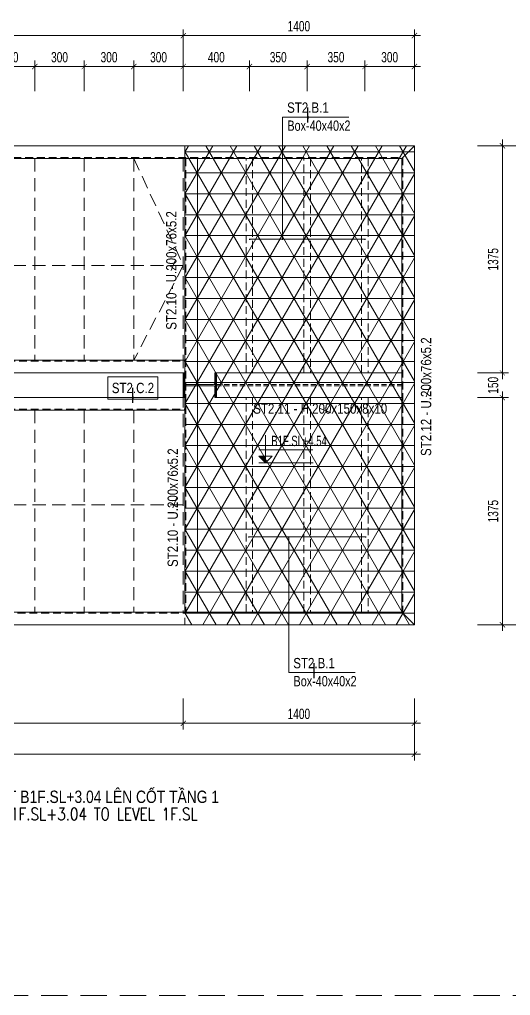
# Model space of a CAD drawing. Header units: millimetres. Extents: x 80771 to 163038, y -101774 to -59328.
# Drawn here: x 113332 to 116307, y -65653 to -59743 of the extents above; entities that cross this region are included whole.
import ezdxf
from ezdxf.enums import TextEntityAlignment as Align

# ---------------------------------------------------------------- set-up
doc = ezdxf.new("R2010")
doc.units = ezdxf.units.MM
doc.linetypes.add('HIDDEN2', pattern=[4.762499999999999, 3.175, -1.5875])
for name, color, linetype, lineweight in [('$0$NDC_S_ANNO', 7, 'Continuous', 20), ('$0$NDC_S_DIM', 1, 'Continuous', 15), ('NDC_S-ANNO', 7, 'Continuous', 20), ('NDC_S-BEAM-NAME-VERT', 7, 'Continuous', 20), ('NDC_S-BEAM-STEL', 30, 'HIDDEN2', 18), ('NDC_S-COLS-NAME', 7, 'Continuous', 20), ('NDC_S-COLS-STEL', 2, 'Continuous', 20), ('NDC_S-DIMS', 1, 'Continuous', 15), ('NDC_S-HIDN', 8, 'HIDDEN2', 13), ('NDC_S-MARK', 1, 'Continuous', 15), ('NDC_S-TABL', 3, 'Continuous', 20), ('NDC_S-TEXT-SYMB', 7, 'Continuous', 20), ('NDC_S-TEXT-VIE', 7, 'Continuous', 20), ('NDC_S_ANNO', 7, 'Continuous', 20), ('NDC_S_BEAM NAME', 7, 'Continuous', 9), ('NDC_S_CONTINUOUS', 3, 'Continuous', 20), ('NDC_S_DIM', 1, 'Continuous', 15), ('NDC_S_ENG TITLE', 3, 'Continuous', 20), ('NDC_S_HATCH MATERIAL', 8, 'Continuous', 13), ('NDC_S_HIDDEN', 8, 'HIDDEN2', 13), ('NDC_S_TEXT SYMBOL', 7, 'Continuous', 20), ('NDC_S_VN TITLE', 6, 'Continuous', 35)]:
    doc.layers.add(name, color=color, linetype=linetype, lineweight=lineweight)
doc.styles.add('$0$ARIAL', font='arial.ttf', dxfattribs={"width": 0.8})
doc.styles.add('$0$NDC_DIM', font='', dxfattribs={"width": 0.75})
doc.styles.add('ARIAL', font='arial.ttf', dxfattribs={"width": 0.8})
doc.styles.add('NDC_ANNO', font='', dxfattribs={"width": 0.8})
doc.styles.add('NDC_ARIAL', font='arial.ttf', dxfattribs={"width": 0.85})
doc.styles.add('NDC_DIM', font='', dxfattribs={"width": 0.75})
doc.styles.add('NDC_EN TXT', font='romans.shx', dxfattribs={"width": 0.8})
doc.styles.add('NDC_VIE TXT', font='arial.ttf', dxfattribs={"width": 0.8})
doc.styles.get('$0$NDC_DIM').set_extended_font_data('Dotum')
doc.styles.get('NDC_ANNO').set_extended_font_data('Dotum')
doc.styles.get('NDC_DIM').set_extended_font_data('Dotum')
doc.dimstyles.new('$0$NDC_dim_iso', dxfattribs={"dimtxt": 2.5, "dimasz": 1, "dimexe": 1.5, "dimexo": 2.5, "dimgap": 1, "dimtad": 1, "dimdec": 0, "dimzin": 0, "dimdsep": 46, "dimtxsty": '$0$NDC_DIM', "dimblk": '$0$DIMMARK', "dimcen": 0.09, "dimdle": 1.2, "dimclrd": 1, "dimclre": 1, "dimclrt": 3, "dimadec": 0, "dimazin": 0, "dimtfac": 1, "dimtdec": 0, "dimtix": 1, "dimtofl": 0, "dimtmove": 0, "dimatfit": 3, "dimfxl": 8, "dimfxlon": 1, "dimtolj": 1, "dimtzin": 0, "dimarcsym": 0})
doc.dimstyles.new('NDC_dim_25', dxfattribs={"dimscale": 25, "dimtxt": 2.5, "dimasz": 1.5, "dimexe": 1.5, "dimexo": 2.5, "dimgap": 1, "dimtad": 1, "dimdec": 0, "dimrnd": 0.001, "dimzin": 0, "dimdsep": 46, "dimtxsty": 'NDC_DIM', "dimblk": 'DIMMARK', "dimcen": 0, "dimdle": 1.2, "dimclrd": 256, "dimclre": 256, "dimclrt": 3, "dimadec": 0, "dimazin": 0, "dimtfac": 1, "dimtdec": 0, "dimtix": 1, "dimtofl": 0, "dimtmove": 2, "dimatfit": 3, "dimfxl": 6, "dimfxlon": 1, "dimtolj": 1, "dimtzin": 0, "dimlwd": -1, "dimlwe": -1, "dimarcsym": 0})
doc.dimstyles.new('NDC_dim_iso', dxfattribs={"dimtxt": 2.5, "dimasz": 1.5, "dimexe": 1.5, "dimexo": 1.5, "dimgap": 1, "dimtad": 1, "dimdec": 0, "dimrnd": 0.001, "dimzin": 0, "dimdsep": 46, "dimtxsty": 'NDC_DIM', "dimblk": 'DIMMARK', "dimcen": 0, "dimdle": 1.2, "dimclrd": 256, "dimclre": 256, "dimclrt": 3, "dimadec": 0, "dimazin": 0, "dimtfac": 1, "dimtdec": 0, "dimtix": 1, "dimtofl": 0, "dimtmove": 2, "dimatfit": 3, "dimfxl": 6, "dimfxlon": 1, "dimtolj": 1, "dimtzin": 0, "dimlwd": -1, "dimlwe": -1, "dimarcsym": 0})
pattern_1 = [(0, (-104314.9308986641, 63407.9157860844), (0, 127), []), (59.99999999999999, (-104314.9308986641, 63407.9157860844), (-109.9852262806237, 63.50000000000001), []), (120, (-104314.9308986641, 63407.9157860844), (-109.9852262806237, -63.49999999999997), [])]

# ---------------------------------------------------------------- blocks, each defined once
blk = doc.blocks.new('*U99')
for p, q in [((0.6502196850394916, 7.480314686706894), (-1.86925590551001, 7.480314686706895)), ((0.9260196850394917, 7.204514686706894), (0.9260196850394938, 0.6695005134808927)), ((1.240980314960485, 7.204514686706894), (1.240980314960487, 0.6695005134808927)), ((1.516780314960485, 7.480314686706894), (4.036255905509978, 7.480314686706897)), ((0.6502196850394913, 0.3937005134808928), (-1.869255905510008, 0.3937005134808915)), ((1.51678031496049, 0.3937005134808931), (4.03625590550998, 0.3937005134808934))]:
    blk.add_line(p, q)
for points in [[(4.036255905509978, 7.480314686706897), (4.036255905509977, 7.874015474108894), (-1.86925590551001, 7.874015474108893), (-1.869255905510011, 7.480314686706895)], [(-1.869255905510008, 0.3937005134808915), (-1.869255905510008, -2.739211066304925e-07), (4.03625590550998, -2.739211047242646e-07), (4.03625590550998, 0.3937005134808934)]]:
    blk.add_lwpolyline(points)
for centre, radius, start, end in [((0.6502196850394917, 7.204514686706894), 0.2757999999999995, 360, 450), ((1.516780314960485, 7.204514686706894), 0.2758, 90, 180), ((0.6502196850394912, 0.6695005134808923), 0.2758, 270, 360), ((1.51678031496049, 0.6695005134808927), 0.2758, 180, 270)]:
    blk.add_arc(centre, radius, start, end)
blk = doc.blocks.new('*U98')
for p, q in [((0.6502196850394916, 7.480314686706894), (-1.86925590551001, 7.480314686706895)), ((0.9260196850394917, 7.204514686706894), (0.9260196850394938, 0.6695005134808927)), ((1.240980314960485, 7.204514686706894), (1.240980314960487, 0.6695005134808927)), ((1.516780314960485, 7.480314686706894), (4.036255905509977, 7.480314686706897)), ((0.6502196850394913, 0.3937005134808928), (-1.869255905510008, 0.3937005134808915)), ((1.51678031496049, 0.3937005134808931), (4.03625590550998, 0.3937005134808935))]:
    blk.add_line(p, q)
for points in [[(4.036255905509977, 7.480314686706897), (4.036255905509977, 7.874015474108894), (-1.869255905510011, 7.874015474108893), (-1.86925590551001, 7.480314686706895)], [(-1.869255905510008, 0.3937005134808915), (-1.869255905510008, -2.739211066304925e-07), (4.036255905509979, -2.73921104666556e-07), (4.03625590550998, 0.3937005134808935)]]:
    blk.add_lwpolyline(points)
for centre, radius, start, end in [((0.6502196850394917, 7.204514686706894), 0.2757999999999995, 360, 450), ((1.516780314960485, 7.204514686706894), 0.2758, 90, 180), ((0.6502196850394912, 0.6695005134808923), 0.2758, 270, 360), ((1.51678031496049, 0.6695005134808927), 0.2758, 180, 270)]:
    blk.add_arc(centre, radius, start, end)
blk = doc.blocks.new('TT2')
at = {"layer": 'NDC_S_HATCH MATERIAL'}
h = blk.add_hatch(dxfattribs=at)
h.set_pattern_fill('NET3', color=256, scale=40)
h.set_pattern_definition(pattern_1)
h.paths.add_polyline_path([(1390, 2900), (0, 2900), (0, 0), (1390, 0)])
h = blk.add_hatch(dxfattribs=at)
h.set_pattern_fill('NET3', color=256, scale=40)
h.set_pattern_definition(pattern_1)
h.paths.add_polyline_path([(4110, 2900), (5500, 2900), (5500, 0), (4110, 0)])
h = blk.add_hatch(dxfattribs=at)
h.set_pattern_fill('ANSI31', color=256)
h.set_pattern_definition([(45, (60363.4880081712, 46292.38062624844), (-2.245064030267288, 2.245064030267288), [])])
edge = h.paths.add_edge_path()
edge.add_line((1209.999999999971, 1375.000000000095), (1199.999999999956, 1375.000000000095))
edge.add_line((1199.999999999942, 1375.000000000095), (1199.999999999942, 1525))
edge.add_line((1199.999999999942, 1525), (1209.999999999956, 1525))
edge = h.paths.add_edge_path()
edge.add_line((1382.994679999902, 1446.000000000051), (1217.005319999967, 1446.000000000051))
edge = h.paths.add_edge_path()
edge.add_line((1382.994679999902, 1454.000000000044), (1217.005319999967, 1454.000000000044))
edge = h.paths.add_edge_path(flags=16)
edge.add_line((1209.999999999971, 1438.994680000054), (1209.999999999971, 1375.000000000095))
edge = h.paths.add_edge_path()
edge.add_line((1389.999999999913, 1438.994680000054), (1389.999999999913, 1375.000000000095))
edge = h.paths.add_edge_path(flags=16)
edge.add_line((1209.999999999971, 1461.005320000048), (1209.999999999971, 1525))
edge = h.paths.add_edge_path()
edge.add_line((1389.999999999913, 1461.005320000048), (1389.999999999913, 1525))
edge = h.paths.add_edge_path()
edge.add_line((1389.999999999913, 1525), (1399.999999999913, 1525))
edge.add_line((1399.999999999913, 1525), (1399.999999999913, 1375.000000000095))
edge.add_line((1399.999999999913, 1375.000000000095), (1389.999999999913, 1375.000000000095))
edge = h.paths.add_edge_path()
edge.add_arc((1217.005319999967, 1438.994680000054), 7.005320000000003, 90, 180)
edge = h.paths.add_edge_path()
edge.add_arc((1217.005319999967, 1461.005320000048), 7.005320000000003, 180, 270)
edge = h.paths.add_edge_path()
edge.add_arc((1382.994679999902, 1438.994680000054), 7.00531999999999, 0, 90)
edge = h.paths.add_edge_path()
edge.add_arc((1382.994679999902, 1461.005320000048), 7.005320000000003, 270, 360)
h = blk.add_hatch(dxfattribs=at)
h.set_pattern_fill('ANSI31', color=256)
h.set_pattern_definition([(45, (60963.48800817126, 46292.38062624838), (-2.245064030267288, 2.245064030267288), [])])
edge = h.paths.add_edge_path()
edge.add_line((4110.000000000015, 1375.000000000044), (4100, 1375.000000000044))
edge.add_line((4099.999999999985, 1375.000000000044), (4099.999999999985, 1524.999999999949))
edge.add_line((4099.999999999985, 1524.999999999949), (4110, 1524.999999999949))
edge = h.paths.add_edge_path()
edge.add_line((4282.994679999945, 1446), (4117.005320000011, 1446))
edge = h.paths.add_edge_path()
edge.add_line((4282.994679999945, 1453.999999999993), (4117.005320000011, 1453.999999999993))
edge = h.paths.add_edge_path(flags=16)
edge.add_line((4110.000000000015, 1438.994680000003), (4110.000000000015, 1375.000000000044))
edge = h.paths.add_edge_path()
edge.add_line((4289.999999999956, 1438.994680000003), (4289.999999999956, 1375.000000000044))
edge = h.paths.add_edge_path(flags=16)
edge.add_line((4110.000000000015, 1461.005319999997), (4110.000000000015, 1524.999999999949))
edge = h.paths.add_edge_path()
edge.add_line((4289.999999999956, 1461.005319999997), (4289.999999999956, 1524.999999999949))
edge = h.paths.add_edge_path()
edge.add_line((4289.999999999956, 1524.999999999949), (4299.999999999956, 1524.999999999949))
edge.add_line((4299.999999999956, 1524.999999999949), (4299.999999999956, 1375.000000000044))
edge.add_line((4299.999999999956, 1375.000000000044), (4289.999999999956, 1375.000000000044))
edge = h.paths.add_edge_path()
edge.add_arc((4117.005320000011, 1438.994680000003), 7.005320000000003, 90, 180)
edge = h.paths.add_edge_path()
edge.add_arc((4117.005320000011, 1461.005319999997), 7.005320000000003, 180, 270)
edge = h.paths.add_edge_path()
edge.add_arc((4282.994679999945, 1438.994680000003), 7.00531999999999, 0, 90)
edge = h.paths.add_edge_path()
edge.add_arc((4282.994679999945, 1461.005319999997), 7.005320000000003, 270, 360)
at = {"layer": 'NDC_S-BEAM-STEL', "ltscale": 15}
for p, q in [((1384, 2824), (1384, 76)), ((4116.00000000016, 2824), (4116.00000000016, 76)), ((1390, 1594.999999999949), (4110.00000000016, 1594.999999999949)), ((1390, 1305.000000000095), (4110.00000000016, 1305.000000000095))]:
    blk.add_line(p, q, dxfattribs=at)
for points in [[(69.99999999998545, 2830.000000000015), (5430.000000000015, 2830.000000000015), (5430.000000000015, 69.99999999998545), (69.99999999998545, 69.99999999998545)], [(320.0000758170208, 2824.000019402971), (280.0000758170208, 2824.000019402971), (279.9999999999127, 1524.99998059708), (319.9999999999127, 1524.99998059708)], [(670.0000758170208, 2824), (630.0000758170208, 2824), (629.9999999999127, 1524.999961194109), (669.9999999999127, 1524.999961194109)], [(1020.000075817021, 2824), (980.0000758170208, 2824), (979.9999999999127, 1524.999961194109), (1019.999999999913, 1524.999961194109)], [(4479.999924182979, 2824), (4519.999924182979, 2824), (4520.000000000087, 1524.999961194109), (4480.000000000087, 1524.999961194109)], [(4829.999924182979, 2824), (4869.999924182979, 2824), (4870.000000000087, 1524.999961194109), (4830.000000000087, 1524.999961194109)], [(5179.999924182979, 2824.000019402971), (5219.999924182979, 2824.000019402971), (5220.000000000087, 1524.99998059708), (5180.000000000087, 1524.99998059708)], [(320.0000758170208, 1375.000019403058), (280.0000758170208, 1375.000019403058), (279.9999999999127, 75.99998059716745), (319.9999999999127, 75.99998059716745)], [(670.0000758170208, 1375.000000000087), (630.0000758170208, 1375.000000000087), (629.9999999999127, 75.99996119419666), (669.9999999999127, 75.99996119419666)], [(1020.000075817021, 1375.000000000087), (980.0000758170208, 1375.000000000087), (979.9999999999127, 75.99996119419666), (1019.999999999913, 75.99996119419666)], [(4479.999924182979, 1375.000000000087), (4519.999924182979, 1375.000000000087), (4520.000000000087, 75.99996119419666), (4480.000000000087, 75.99996119419666)], [(4829.999924182979, 1375.000000000087), (4869.999924182979, 1375.000000000087), (4870.000000000087, 75.99996119419666), (4830.000000000087, 75.99996119419666)], [(5179.999924182979, 1375.000019403058), (5219.999924182979, 1375.000019403058), (5220.000000000087, 75.99998059716745), (5180.000000000087, 75.99998059716745)]]:
    blk.add_lwpolyline(points, close=True, dxfattribs=at)
at = {"layer": 'NDC_S-HIDN', "ltscale": 25}
for p, q in [((1400.000000000087, 1525.000000000029), (1400.000000000087, 2824)), ((1700, 2824), (1700, 1600.999999999956)), ((2000, 2824), (2000, 1600.999999999956)), ((2300, 2824), (2300, 1600.999999999956)), ((2600, 2824), (2600, 1600.999999999956)), ((2900, 2824), (2900, 1600.999999999956)), ((3200, 2824), (3200, 1600.999999999956)), ((3500, 2824), (3500, 1600.999999999956)), ((3800, 2824), (3800, 1600.999999999956)), ((4100, 2824), (4100, 76)), ((1400.000000000087, 2174.500000000015), (4100, 2174.500000000015)), ((1400.000000000029, 1298.999999999971), (1400.000000000116, 76)), ((1700, 1299.000000000095), (1700, 76)), ((1999.999999999985, 1299.000000000102), (2000, 76)), ((2300, 1299.000000000102), (2300, 76)), ((2599.999999999985, 1299.000000000102), (2600, 76)), ((2900.000000000015, 1299.000000000102), (2900, 76)), ((3200, 1299.000000000102), (3200, 76)), ((3499.999999999985, 1299.000000000102), (3500, 76)), ((3800, 1299.000000000102), (3800, 76))]:
    blk.add_line(p, q, dxfattribs=at)
at = {"layer": 'NDC_S-HIDN', "ltscale": 10}
for p, q in [((1199.999999999942, 1454.000000000051), (76, 1454.000000000044)), ((1199.999999999942, 1446.000000000051), (76, 1446.000000000044)), ((4300.000000000131, 1454.000000000022), (5424, 1454.000000000015)), ((4300.000000000131, 1446.000000000022), (5424, 1446.000000000015))]:
    blk.add_line(p, q, dxfattribs=at)
at = {"layer": 'NDC_S-HIDN', "ltscale": 25}
for points in [[(1390, 2900), (0, 2900), (0, 0), (1390, 0)], [(5500.00000000016, 2900), (4110.00000000016, 2900), (4110.00000000016, 0), (5500.00000000016, 0)]]:
    blk.add_lwpolyline(points, close=True, dxfattribs=at)
for points in [[(3800, 2824), (4100, 2174.500000000015), (3800, 1600.999999999949)], [(1700, 1299.000000000095), (1400.000000000073, 725.4999999998545), (1700, 76)], [(4100, 725.4999999998545), (1400.000000000073, 725.4999999998545)]]:
    blk.add_lwpolyline(points, dxfattribs=at)
at = {"layer": 'NDC_S-TABL'}
for p, q in [((0, 2900), (76, 2824)), ((5424, 2824), (5500, 2900)), ((76, 76), (0, 0)), ((5424, 76), (5500, 0))]:
    blk.add_line(p, q, dxfattribs=at)
for points in [[(0, 2900), (5500, 2900), (5500, 0), (0, 0)], [(76, 2824), (5424, 2824), (5424, 76), (76, 76)]]:
    blk.add_lwpolyline(points, close=True, dxfattribs=at)
at = {"layer": 'NDC_S_CONTINUOUS'}
for p, q in [((1314, 2824), (1314, 76)), ((1390, 2824), (1390, 76)), ((4110.00000000016, 2824), (4110.00000000016, 76)), ((4186.00000000016, 2824), (4186.00000000016, 76)), ((1390, 1600.999999999949), (4110.00000000016, 1600.999999999949)), ((1199.999999999942, 1525.00000000008), (76, 1525.00000000008)), ((4300.000000000131, 1525.000000000051), (5424, 1525.000000000051)), ((1199.999999999942, 1375.000000000095), (76, 1375.000000000095)), ((4300.000000000131, 1375.000000000065), (5424, 1375.000000000065)), ((1390, 1299.000000000095), (4110.00000000016, 1299.000000000095))]:
    blk.add_line(p, q, dxfattribs=at)
blk.add_lwpolyline([(1209.999999999971, 1525.00000000008), (1199.999999999942, 1525.00000000008), (1199.999999999942, 1375.000000000022), (1209.999999999971, 1375.000000000022)], dxfattribs=at)
blk.add_lwpolyline([(1399.999999999913, 1525), (4100, 1525), (4100, 1375.000000000044), (1399.999999999913, 1375.000000000044)], close=True, dxfattribs=at)
at = {"layer": 'NDC_S-COLS-STEL', "xscale": -25.40000000000001, "yscale": 25.40000000000001, "zscale": 25.4, "rotation": 270}
for name, p in [('*U99', (1200.000006957547, 1422.479100000048)), ('*U98', (4100.000006957591, 1422.479099999997))]:
    blk.add_blockref(name, p, dxfattribs=at)
blk = doc.blocks.new('DIMMARK')
at = {"layer": 'NDC_S_DIM', "color": 1}
blk.add_line((-1.5, 0), (1, 0), dxfattribs=at)
at = {"layer": 'NDC_S_DIM', "color": 2, "const_width": 0.1}
blk.add_lwpolyline([(-0.4242640687119285, -0.4242640687119285), (0.4242640687119285, 0.4242640687119285)], dxfattribs=at)
blk = doc.blocks.new('*D146')
at = {"layer": 'Defpoints', "color": 0, "transparency": 16777216}
for p in [(111624.7747795789, -63407.91578608439), (114324.7747795788, -63407.91578608439), (114324.7747795788, -64004.35391925103)]:
    blk.add_point(p, dxfattribs=at)
at = {"layer": 'NDC_S_DIM', "transparency": 16777216}
for p, q in [((111624.7747795789, -63854.35391925103), (111624.7747795789, -64041.85391925103)), ((114324.7747795788, -63854.35391925103), (114324.7747795788, -64041.85391925103)), ((111662.2747795789, -64004.35391925103), (114287.2747795788, -64004.35391925103))]:
    blk.add_line(p, q, dxfattribs=at)
at = {"layer": 'NDC_S_DIM', "transparency": 16777216, "xscale": 37.5, "yscale": 37.5, "zscale": 37.5, "rotation": 180}
blk.add_blockref('DIMMARK', (111624.7747795789, -64004.35391925103), dxfattribs=at)
at = {"layer": 'NDC_S_DIM', "transparency": 16777216, "xscale": 37.5, "yscale": 37.5, "zscale": 37.5}
blk.add_blockref('DIMMARK', (114324.7747795788, -64004.35391925103), dxfattribs=at)
at = {"layer": 'NDC_S_DIM', "color": 3, "transparency": 16777216, "insert": (112974.7747795788, -63948.06151762281), "char_height": 62.5, "attachment_point": 5, "style": 'NDC_DIM'}
blk.add_mtext('\\A1;2700', dxfattribs=at)
blk = doc.blocks.new('*D147')
at = {"layer": 'Defpoints', "color": 0, "transparency": 16777216}
for p in [(114324.7747795788, -63407.91578608439), (115724.7747795789, -63407.91578608439), (115724.7747795789, -64004.35391925103)]:
    blk.add_point(p, dxfattribs=at)
at = {"layer": 'NDC_S_DIM', "transparency": 16777216}
for p, q in [((114324.7747795788, -63854.35391925103), (114324.7747795788, -64041.85391925103)), ((115724.7747795789, -63854.35391925103), (115724.7747795789, -64041.85391925103)), ((114362.2747795788, -64004.35391925103), (115687.2747795789, -64004.35391925103))]:
    blk.add_line(p, q, dxfattribs=at)
at = {"layer": 'NDC_S_DIM', "transparency": 16777216, "xscale": 37.5, "yscale": 37.5, "zscale": 37.5, "rotation": 180}
blk.add_blockref('DIMMARK', (114324.7747795788, -64004.35391925103), dxfattribs=at)
at = {"layer": 'NDC_S_DIM', "transparency": 16777216, "xscale": 37.5, "yscale": 37.5, "zscale": 37.5}
blk.add_blockref('DIMMARK', (115724.7747795789, -64004.35391925103), dxfattribs=at)
at = {"layer": 'NDC_S_DIM', "color": 3, "transparency": 16777216, "insert": (115024.7747795789, -63948.06151762281), "char_height": 62.5, "attachment_point": 5, "style": 'NDC_DIM'}
blk.add_mtext('\\A1;1400', dxfattribs=at)
blk = doc.blocks.new('*D148')
at = {"layer": 'Defpoints', "color": 0, "transparency": 16777216}
for p in [(110224.7747795788, -63407.91578608439), (115724.7747795789, -63407.91578608439), (115724.7747795789, -64191.85391925103)]:
    blk.add_point(p, dxfattribs=at)
at = {"layer": 'NDC_S_DIM', "transparency": 16777216}
for p, q in [((110224.7747795788, -64041.85391925103), (110224.7747795788, -64229.35391925103)), ((115724.7747795789, -64041.85391925103), (115724.7747795789, -64229.35391925103)), ((110262.2747795788, -64191.85391925103), (115687.2747795789, -64191.85391925103))]:
    blk.add_line(p, q, dxfattribs=at)
at = {"layer": 'NDC_S_DIM', "transparency": 16777216, "xscale": 37.5, "yscale": 37.5, "zscale": 37.5, "rotation": 180}
blk.add_blockref('DIMMARK', (110224.7747795788, -64191.85391925103), dxfattribs=at)
at = {"layer": 'NDC_S_DIM', "transparency": 16777216, "xscale": 37.5, "yscale": 37.5, "zscale": 37.5}
blk.add_blockref('DIMMARK', (115724.7747795789, -64191.85391925103), dxfattribs=at)
at = {"layer": 'NDC_S_DIM', "color": 3, "transparency": 16777216, "insert": (112974.7747795789, -64135.56151762281), "char_height": 62.5, "attachment_point": 5, "style": 'NDC_DIM'}
blk.add_mtext('\\A1;5500', dxfattribs=at)
blk = doc.blocks.new('*D149')
at = {"layer": 'Defpoints', "color": 0, "transparency": 16777216}
for p in [(115724.774779579, -62032.91578608438), (116257.9892694138, -62032.91578608438), (115724.774779579, -63407.91578608442)]:
    blk.add_point(p, dxfattribs=at)
at = {"layer": 'NDC_S_DIM', "transparency": 16777216}
for p, q in [((116107.9892694138, -62032.91578608438), (116295.4892694138, -62032.91578608438)), ((116257.9892694138, -63370.41578608442), (116257.9892694138, -62070.41578608438)), ((116107.9892694138, -63407.91578608442), (116295.4892694138, -63407.91578608442))]:
    blk.add_line(p, q, dxfattribs=at)
at = {"layer": 'NDC_S_DIM', "transparency": 16777216, "xscale": 37.5, "yscale": 37.5, "zscale": 37.5}
for p, rotation in [((116257.9892694138, -62032.91578608438), 90), ((116257.9892694138, -63407.91578608442), 270)]:
    blk.add_blockref('DIMMARK', p, dxfattribs=dict(at, rotation=rotation))
at = {"layer": 'NDC_S_DIM', "color": 3, "transparency": 16777216, "insert": (116201.6968677856, -62720.41578608442), "char_height": 62.5, "attachment_point": 5, "rotation": 90, "style": 'NDC_DIM'}
blk.add_mtext('\\A1;1375', dxfattribs=at)
blk = doc.blocks.new('*D150')
at = {"layer": 'Defpoints', "color": 0, "transparency": 16777216}
for p in [(115724.774779579, -61882.91578608436), (116257.9892694139, -61882.91578608436), (115724.774779579, -62032.91578608438)]:
    blk.add_point(p, dxfattribs=at)
at = {"layer": 'NDC_S_DIM', "transparency": 16777216}
for p, q in [((116257.9892694139, -61845.41578608436), (116257.9892694139, -61807.91578608436)), ((116107.9892694139, -61882.91578608436), (116295.4892694139, -61882.91578608436)), ((116107.9892694139, -62032.91578608438), (116295.4892694139, -62032.91578608438)), ((116257.9892694139, -62070.41578608438), (116257.9892694139, -62107.91578608438))]:
    blk.add_line(p, q, dxfattribs=at)
at = {"layer": 'NDC_S_DIM', "transparency": 16777216, "xscale": 37.5, "yscale": 37.5, "zscale": 37.5}
for p, rotation in [((116257.9892694139, -61882.91578608436), 270), ((116257.9892694139, -62032.91578608438), 90)]:
    blk.add_blockref('DIMMARK', p, dxfattribs=dict(at, rotation=rotation))
at = {"layer": 'NDC_S_DIM', "color": 3, "transparency": 16777216, "insert": (116201.6968677856, -61957.91578608439), "char_height": 62.5, "attachment_point": 5, "rotation": 90, "style": 'NDC_DIM'}
blk.add_mtext('\\A1;150', dxfattribs=at)
blk = doc.blocks.new('*D151')
at = {"layer": 'Defpoints', "color": 0, "transparency": 16777216}
for p in [(115724.774779579, -60507.91578608442), (116257.989269414, -60507.91578608442), (115724.774779579, -61882.91578608436)]:
    blk.add_point(p, dxfattribs=at)
at = {"layer": 'NDC_S_DIM', "transparency": 16777216}
for p, q in [((116107.989269414, -60507.91578608442), (116295.489269414, -60507.91578608442)), ((116257.989269414, -61845.41578608436), (116257.989269414, -60545.41578608442)), ((116107.989269414, -61882.91578608436), (116295.489269414, -61882.91578608436))]:
    blk.add_line(p, q, dxfattribs=at)
at = {"layer": 'NDC_S_DIM', "transparency": 16777216, "xscale": 37.5, "yscale": 37.5, "zscale": 37.5}
for p, rotation in [((116257.989269414, -60507.91578608442), 90), ((116257.989269414, -61882.91578608436), 270)]:
    blk.add_blockref('DIMMARK', p, dxfattribs=dict(at, rotation=rotation))
at = {"layer": 'NDC_S_DIM', "color": 3, "transparency": 16777216, "insert": (116201.6968677857, -61195.41578608441), "char_height": 62.5, "attachment_point": 5, "rotation": 90, "style": 'NDC_DIM'}
blk.add_mtext('\\A1;1375', dxfattribs=at)
blk = doc.blocks.new('*D152')
at = {"layer": 'Defpoints', "color": 0, "transparency": 16777216}
for p in [(115724.774779579, -60507.91578608428), (116445.489269414, -60507.91578608428), (115724.774779579, -63407.91578608442)]:
    blk.add_point(p, dxfattribs=at)
at = {"layer": 'NDC_S_DIM', "transparency": 16777216}
for p, q in [((116295.489269414, -60507.91578608428), (116482.989269414, -60507.91578608428)), ((116445.489269414, -63370.41578608442), (116445.489269414, -60545.41578608428)), ((116295.489269414, -63407.91578608442), (116482.989269414, -63407.91578608442))]:
    blk.add_line(p, q, dxfattribs=at)
at = {"layer": 'NDC_S_DIM', "transparency": 16777216, "xscale": 37.5, "yscale": 37.5, "zscale": 37.5}
for p, rotation in [((116445.489269414, -60507.91578608428), 90), ((116445.489269414, -63407.91578608442), 270)]:
    blk.add_blockref('DIMMARK', p, dxfattribs=dict(at, rotation=rotation))
at = {"layer": 'NDC_S_DIM', "color": 3, "transparency": 16777216, "insert": (116389.1968677857, -61957.91578608437), "char_height": 62.5, "attachment_point": 5, "rotation": 90, "style": 'NDC_DIM'}
blk.add_mtext('\\A1;2900', dxfattribs=at)
blk = doc.blocks.new('*D102')
at = {"layer": 'Defpoints', "color": 0, "transparency": 16777216}
for p in [(113424.7747795788, -60028.17905960022), (113124.7747795788, -60507.91578608439), (113424.7747795788, -60507.91578608439)]:
    blk.add_point(p, dxfattribs=at)
at = {"layer": 'NDC_S_DIM', "transparency": 16777216}
for p, q in [((113124.7747795788, -60178.17905960022), (113124.7747795788, -59990.67905960022)), ((113162.2747795788, -60028.17905960022), (113387.2747795788, -60028.17905960022)), ((113424.7747795788, -60178.17905960022), (113424.7747795788, -59990.67905960022))]:
    blk.add_line(p, q, dxfattribs=at)
at = {"layer": 'NDC_S_DIM', "transparency": 16777216, "xscale": 37.5, "yscale": 37.5, "zscale": 37.5, "rotation": 180}
blk.add_blockref('DIMMARK', (113124.7747795788, -60028.17905960022), dxfattribs=at)
at = {"layer": 'NDC_S_DIM', "transparency": 16777216, "xscale": 37.5, "yscale": 37.5, "zscale": 37.5}
blk.add_blockref('DIMMARK', (113424.7747795788, -60028.17905960022), dxfattribs=at)
at = {"layer": 'NDC_S_DIM', "color": 3, "transparency": 16777216, "insert": (113274.7747795788, -59971.886657972), "char_height": 62.5, "attachment_point": 5, "style": 'NDC_DIM'}
blk.add_mtext('\\A1;300', dxfattribs=at)
blk = doc.blocks.new('*D103')
at = {"layer": 'Defpoints', "color": 0, "transparency": 16777216}
for p in [(113724.7747795788, -60028.17905960022), (113424.7747795788, -60507.91578608439), (113724.7747795788, -60507.91578608439)]:
    blk.add_point(p, dxfattribs=at)
at = {"layer": 'NDC_S_DIM', "transparency": 16777216}
for p, q in [((113424.7747795788, -60178.17905960022), (113424.7747795788, -59990.67905960022)), ((113462.2747795788, -60028.17905960022), (113687.2747795788, -60028.17905960022)), ((113724.7747795788, -60178.17905960022), (113724.7747795788, -59990.67905960022))]:
    blk.add_line(p, q, dxfattribs=at)
at = {"layer": 'NDC_S_DIM', "transparency": 16777216, "xscale": 37.5, "yscale": 37.5, "zscale": 37.5, "rotation": 180}
blk.add_blockref('DIMMARK', (113424.7747795788, -60028.17905960022), dxfattribs=at)
at = {"layer": 'NDC_S_DIM', "transparency": 16777216, "xscale": 37.5, "yscale": 37.5, "zscale": 37.5}
blk.add_blockref('DIMMARK', (113724.7747795788, -60028.17905960022), dxfattribs=at)
at = {"layer": 'NDC_S_DIM', "color": 3, "transparency": 16777216, "insert": (113574.7747795788, -59971.886657972), "char_height": 62.5, "attachment_point": 5, "style": 'NDC_DIM'}
blk.add_mtext('\\A1;300', dxfattribs=at)
blk = doc.blocks.new('*D104')
at = {"layer": 'Defpoints', "color": 0, "transparency": 16777216}
for p in [(114024.7747795788, -60028.17905960022), (113724.7747795788, -60507.91578608439), (114024.7747795788, -60507.91578608439)]:
    blk.add_point(p, dxfattribs=at)
at = {"layer": 'NDC_S_DIM', "transparency": 16777216}
for p, q in [((113724.7747795788, -60178.17905960022), (113724.7747795788, -59990.67905960022)), ((113762.2747795788, -60028.17905960022), (113987.2747795788, -60028.17905960022)), ((114024.7747795788, -60178.17905960022), (114024.7747795788, -59990.67905960022))]:
    blk.add_line(p, q, dxfattribs=at)
at = {"layer": 'NDC_S_DIM', "transparency": 16777216, "xscale": 37.5, "yscale": 37.5, "zscale": 37.5, "rotation": 180}
blk.add_blockref('DIMMARK', (113724.7747795788, -60028.17905960022), dxfattribs=at)
at = {"layer": 'NDC_S_DIM', "transparency": 16777216, "xscale": 37.5, "yscale": 37.5, "zscale": 37.5}
blk.add_blockref('DIMMARK', (114024.7747795788, -60028.17905960022), dxfattribs=at)
at = {"layer": 'NDC_S_DIM', "color": 3, "transparency": 16777216, "insert": (113874.7747795788, -59971.886657972), "char_height": 62.5, "attachment_point": 5, "style": 'NDC_DIM'}
blk.add_mtext('\\A1;300', dxfattribs=at)
blk = doc.blocks.new('*D105')
at = {"layer": 'Defpoints', "color": 0, "transparency": 16777216}
for p in [(114324.7747795788, -60028.17905960022), (114024.7747795788, -60507.91578608439), (114324.7747795788, -60507.91578608439)]:
    blk.add_point(p, dxfattribs=at)
at = {"layer": 'NDC_S_DIM', "transparency": 16777216}
for p, q in [((114024.7747795788, -60178.17905960022), (114024.7747795788, -59990.67905960022)), ((114062.2747795788, -60028.17905960022), (114287.2747795788, -60028.17905960022)), ((114324.7747795788, -60178.17905960022), (114324.7747795788, -59990.67905960022))]:
    blk.add_line(p, q, dxfattribs=at)
at = {"layer": 'NDC_S_DIM', "transparency": 16777216, "xscale": 37.5, "yscale": 37.5, "zscale": 37.5, "rotation": 180}
blk.add_blockref('DIMMARK', (114024.7747795788, -60028.17905960022), dxfattribs=at)
at = {"layer": 'NDC_S_DIM', "transparency": 16777216, "xscale": 37.5, "yscale": 37.5, "zscale": 37.5}
blk.add_blockref('DIMMARK', (114324.7747795788, -60028.17905960022), dxfattribs=at)
at = {"layer": 'NDC_S_DIM', "color": 3, "transparency": 16777216, "insert": (114174.7747795788, -59971.886657972), "char_height": 62.5, "attachment_point": 5, "style": 'NDC_DIM'}
blk.add_mtext('\\A1;300', dxfattribs=at)
blk = doc.blocks.new('*D106')
at = {"layer": 'Defpoints', "color": 0, "transparency": 16777216}
for p in [(114724.7747037618, -60028.17905960022), (114324.7747795788, -60507.91578608439), (114724.7747037618, -60507.91578608439)]:
    blk.add_point(p, dxfattribs=at)
at = {"layer": 'NDC_S_DIM', "transparency": 16777216}
for p, q in [((114324.7747795788, -60178.17905960022), (114324.7747795788, -59990.67905960022)), ((114362.2747795788, -60028.17905960022), (114687.2747037618, -60028.17905960022)), ((114724.7747037618, -60178.17905960022), (114724.7747037618, -59990.67905960022))]:
    blk.add_line(p, q, dxfattribs=at)
at = {"layer": 'NDC_S_DIM', "transparency": 16777216, "xscale": 37.5, "yscale": 37.5, "zscale": 37.5, "rotation": 180}
blk.add_blockref('DIMMARK', (114324.7747795788, -60028.17905960022), dxfattribs=at)
at = {"layer": 'NDC_S_DIM', "transparency": 16777216, "xscale": 37.5, "yscale": 37.5, "zscale": 37.5}
blk.add_blockref('DIMMARK', (114724.7747037618, -60028.17905960022), dxfattribs=at)
at = {"layer": 'NDC_S_DIM', "color": 3, "transparency": 16777216, "insert": (114524.7747416703, -59971.886657972), "char_height": 62.5, "attachment_point": 5, "style": 'NDC_DIM'}
blk.add_mtext('\\A1;400', dxfattribs=at)
blk = doc.blocks.new('*D107')
at = {"layer": 'Defpoints', "color": 0, "transparency": 16777216}
for p in [(115074.7747037618, -60028.17905960022), (114724.7747037618, -60507.91578608439), (115074.7747037618, -60507.91578608439)]:
    blk.add_point(p, dxfattribs=at)
at = {"layer": 'NDC_S_DIM', "transparency": 16777216}
for p, q in [((114724.7747037618, -60178.17905960022), (114724.7747037618, -59990.67905960022)), ((114762.2747037618, -60028.17905960022), (115037.2747037618, -60028.17905960022)), ((115074.7747037618, -60178.17905960022), (115074.7747037618, -59990.67905960022))]:
    blk.add_line(p, q, dxfattribs=at)
at = {"layer": 'NDC_S_DIM', "transparency": 16777216, "xscale": 37.5, "yscale": 37.5, "zscale": 37.5, "rotation": 180}
blk.add_blockref('DIMMARK', (114724.7747037618, -60028.17905960022), dxfattribs=at)
at = {"layer": 'NDC_S_DIM', "transparency": 16777216, "xscale": 37.5, "yscale": 37.5, "zscale": 37.5}
blk.add_blockref('DIMMARK', (115074.7747037618, -60028.17905960022), dxfattribs=at)
at = {"layer": 'NDC_S_DIM', "color": 3, "transparency": 16777216, "insert": (114899.7747037618, -59971.886657972), "char_height": 62.5, "attachment_point": 5, "style": 'NDC_DIM'}
blk.add_mtext('\\A1;350', dxfattribs=at)
blk = doc.blocks.new('*D108')
at = {"layer": 'Defpoints', "color": 0, "transparency": 16777216}
for p in [(115424.7747037618, -60028.17905960022), (115074.7747037618, -60507.91578608439), (115424.7747037618, -60507.91578608439)]:
    blk.add_point(p, dxfattribs=at)
at = {"layer": 'NDC_S_DIM', "transparency": 16777216}
for p, q in [((115074.7747037618, -60178.17905960022), (115074.7747037618, -59990.67905960022)), ((115112.2747037618, -60028.17905960022), (115387.2747037618, -60028.17905960022)), ((115424.7747037618, -60178.17905960022), (115424.7747037618, -59990.67905960022))]:
    blk.add_line(p, q, dxfattribs=at)
at = {"layer": 'NDC_S_DIM', "transparency": 16777216, "xscale": 37.5, "yscale": 37.5, "zscale": 37.5, "rotation": 180}
blk.add_blockref('DIMMARK', (115074.7747037618, -60028.17905960022), dxfattribs=at)
at = {"layer": 'NDC_S_DIM', "transparency": 16777216, "xscale": 37.5, "yscale": 37.5, "zscale": 37.5}
blk.add_blockref('DIMMARK', (115424.7747037618, -60028.17905960022), dxfattribs=at)
at = {"layer": 'NDC_S_DIM', "color": 3, "transparency": 16777216, "insert": (115249.7747037618, -59971.886657972), "char_height": 62.5, "attachment_point": 5, "style": 'NDC_DIM'}
blk.add_mtext('\\A1;350', dxfattribs=at)
blk = doc.blocks.new('*D109')
at = {"layer": 'Defpoints', "color": 0, "transparency": 16777216}
for p in [(115724.7747795789, -60028.17905960022), (115424.7747037618, -60507.91578608439), (115724.7747795789, -60507.91578608439)]:
    blk.add_point(p, dxfattribs=at)
at = {"layer": 'NDC_S_DIM', "transparency": 16777216}
for p, q in [((115424.7747037618, -60178.17905960022), (115424.7747037618, -59990.67905960022)), ((115462.2747037618, -60028.17905960022), (115687.2747795789, -60028.17905960022)), ((115724.7747795789, -60178.17905960022), (115724.7747795789, -59990.67905960022))]:
    blk.add_line(p, q, dxfattribs=at)
at = {"layer": 'NDC_S_DIM', "transparency": 16777216, "xscale": 37.5, "yscale": 37.5, "zscale": 37.5, "rotation": 180}
blk.add_blockref('DIMMARK', (115424.7747037618, -60028.17905960022), dxfattribs=at)
at = {"layer": 'NDC_S_DIM', "transparency": 16777216, "xscale": 37.5, "yscale": 37.5, "zscale": 37.5}
blk.add_blockref('DIMMARK', (115724.7747795789, -60028.17905960022), dxfattribs=at)
at = {"layer": 'NDC_S_DIM', "color": 3, "transparency": 16777216, "insert": (115574.7747416703, -59971.886657972), "char_height": 62.5, "attachment_point": 5, "style": 'NDC_DIM'}
blk.add_mtext('\\A1;300', dxfattribs=at)
blk = doc.blocks.new('*D111')
at = {"layer": 'Defpoints', "color": 0, "transparency": 16777216}
for p in [(114324.7747795788, -59840.67905960022), (111624.7747795789, -60507.91578608439), (114324.7747795788, -60507.91578608439)]:
    blk.add_point(p, dxfattribs=at)
at = {"layer": 'NDC_S_DIM', "transparency": 16777216}
for p, q in [((111624.7747795789, -59990.67905960022), (111624.7747795789, -59803.17905960022)), ((111662.2747795789, -59840.67905960022), (114287.2747795788, -59840.67905960022)), ((114324.7747795788, -59990.67905960022), (114324.7747795788, -59803.17905960022))]:
    blk.add_line(p, q, dxfattribs=at)
at = {"layer": 'NDC_S_DIM', "transparency": 16777216, "xscale": 37.5, "yscale": 37.5, "zscale": 37.5, "rotation": 180}
blk.add_blockref('DIMMARK', (111624.7747795789, -59840.67905960022), dxfattribs=at)
at = {"layer": 'NDC_S_DIM', "transparency": 16777216, "xscale": 37.5, "yscale": 37.5, "zscale": 37.5}
blk.add_blockref('DIMMARK', (114324.7747795788, -59840.67905960022), dxfattribs=at)
at = {"layer": 'NDC_S_DIM', "color": 3, "transparency": 16777216, "insert": (112974.7747795788, -59784.386657972), "char_height": 62.5, "attachment_point": 5, "style": 'NDC_DIM'}
blk.add_mtext('\\A1;2700', dxfattribs=at)
blk = doc.blocks.new('*D112')
at = {"layer": 'Defpoints', "color": 0, "transparency": 16777216}
for p in [(115724.7747795789, -59840.67905960022), (114324.7747795788, -60507.91578608439), (115724.7747795789, -60507.91578608439)]:
    blk.add_point(p, dxfattribs=at)
at = {"layer": 'NDC_S_DIM', "transparency": 16777216}
for p, q in [((114324.7747795788, -59990.67905960022), (114324.7747795788, -59803.17905960022)), ((114362.2747795788, -59840.67905960022), (115687.2747795789, -59840.67905960022)), ((115724.7747795789, -59990.67905960022), (115724.7747795789, -59803.17905960022))]:
    blk.add_line(p, q, dxfattribs=at)
at = {"layer": 'NDC_S_DIM', "transparency": 16777216, "xscale": 37.5, "yscale": 37.5, "zscale": 37.5, "rotation": 180}
blk.add_blockref('DIMMARK', (114324.7747795788, -59840.67905960022), dxfattribs=at)
at = {"layer": 'NDC_S_DIM', "transparency": 16777216, "xscale": 37.5, "yscale": 37.5, "zscale": 37.5}
blk.add_blockref('DIMMARK', (115724.7747795789, -59840.67905960022), dxfattribs=at)
at = {"layer": 'NDC_S_DIM', "color": 3, "transparency": 16777216, "insert": (115024.7747795789, -59784.386657972), "char_height": 62.5, "attachment_point": 5, "style": 'NDC_DIM'}
blk.add_mtext('\\A1;1400', dxfattribs=at)
blk = doc.blocks.new('$0$DIMMARK')
at = {"layer": '$0$NDC_S_DIM', "color": 1}
blk.add_line((-1.5, 0), (1, 0), dxfattribs=at)
at = {"layer": '$0$NDC_S_DIM', "color": 2, "const_width": 0.1}
blk.add_lwpolyline([(-0.4242640687119285, -0.4242640687119285), (0.4242640687119285, 0.4242640687119285)], dxfattribs=at)
blk = doc.blocks.new('Drawing name_symbol')
at = {"layer": 'NDC_S_ENG TITLE', "style": 'NDC_EN TXT', "width": 0.8}
blk.add_attdef('SECTDET1', text='', height=5, dxfattribs=at).set_placement((0, 1.011264427095739), align=Align.CENTER)
at = {"layer": 'NDC_S_TEXT SYMBOL', "lineweight": 25, "style": 'NDC_ANNO', "width": 0.8}
blk.add_attdef('SSCALE', text='', height=2.5, dxfattribs=at).set_placement((0, -3.998868953555331), align=Align.CENTER)
at = {"layer": 'NDC_S_VN TITLE', "style": 'NDC_VIE TXT', "width": 0.8}
blk.add_attdef('SECTDET2', text='', height=5, dxfattribs=at).set_placement((0, 7.970649532882817), align=Align.CENTER)
blk = doc.blocks.new('kata_block_CT')
at = {"layer": 'NDC_S_ANNO'}
blk.add_hatch(color=3, dxfattribs=at).paths.add_polyline_path([(0, 1.596954857557648), (-1.612010908633238, 1.596954857557648), (0, 0)])
at = {"layer": 'NDC_S_ANNO', "ltscale": 50}
h = blk.add_hatch(dxfattribs=at)
h.set_pattern_fill('ANSI31', color=256, scale=1.406250541793835, style=0)
h.set_pattern_definition([(45.00000000000001, (0, 5.456968210637569e-12), (-3.157122508925224, 3.157122508925225), [])])
h.paths.add_polyline_path([(0, 1.596954857557648), (0, 0), (1.612010908924276, 1.596954857557648)])
for p, q in [((-1.592704896858777, 3.140833880479477), (11.46947077315417, 3.140833880479477)), ((11.56125648126181, 5.456968210637569e-12), (-1.63869572513795, 5.456968210637569e-12))]:
    blk.add_line(p, q, dxfattribs=at)
for points in [[(0, 6.69495074864426), (0, 0)], [(0, 0), (-1.612010908924276, 1.596954857557648), (0, 1.596954857557648)], [(0, 0), (1.612010908924276, 1.596954857557648), (0, 1.596954857557648)]]:
    blk.add_lwpolyline(points, dxfattribs=at)
at = {"layer": 'NDC_S_ANNO', "color": 8, "ltscale": 50}
blk.add_lwpolyline([(0, 0), (-1.612010908633238, 1.596954857557648), (0, 1.596954857557648)], dxfattribs=at)
at = {"layer": 'NDC_S_TEXT SYMBOL', "color": 3, "style": 'NDC_ANNO', "width": 0.8}
blk.add_attdef('CT', (1.409564409346785, 4.068271311703938), '', height=2.5, dxfattribs=at)
blk = doc.blocks.new('*U6')
at = {"layer": '$0$NDC_S_ANNO', "ltscale": 0.8, "style": '$0$ARIAL', "width": 0.8, "flags": 1}
blk.add_attdef('CHU_THICH', text='', height=2.5, dxfattribs=at).set_placement((0, 0), align=Align.MIDDLE_CENTER)
at = {"layer": '$0$NDC_S_ANNO', "ltscale": 0.8, "style": '$0$ARIAL', "width": 0.8}
blk.add_attdef('TEN', text='', height=2.5, dxfattribs=at).set_placement((-2.578270345291724, 1.026458553720925), align=Align.MIDDLE_CENTER)
at = {"layer": 'Defpoints'}
blk.add_leader([(0, 0), (-2.578270345291724, 1.026458553720925)], dimstyle='$0$NDC_dim_iso', override={"dimgap": 0.625, "dimtad": 0}, dxfattribs=at)
blk = doc.blocks.new('*U9')
at = {"layer": 'NDC_S-ANNO', "ltscale": 0.8, "style": 'ARIAL', "width": 0.8}
blk.add_attdef('TEN', text='', height=2.5, dxfattribs=at).set_placement((-8.992528943707612e-13, 3.626766734923697), align=Align.MIDDLE_CENTER)
at = {"layer": 'NDC_S-ANNO', "ltscale": 0.8, "style": 'ARIAL', "width": 0.8, "flags": 1}
blk.add_attdef('CHU_THICH', text='', height=2.5, dxfattribs=at).set_placement((0, 0), align=Align.MIDDLE_CENTER)
at = {"layer": 'Defpoints'}
blk.add_leader([(0, 0), (-8.992528943707612e-13, 3.626766734923697)], dimstyle='NDC_dim_iso', override={"dimgap": 0.625, "dimtad": 0}, dxfattribs=at)

msp = doc.modelspace()

# ---------------------------------------------------------------- linework, layer by layer
at = {"layer": 'NDC_S-MARK'}
msp.add_lwpolyline([(113866.4354335853, -61907.18914046547), (114169.6540317455, -61907.18914046547), (114169.6540317455, -62042.82545504918), (113866.4354335853, -62042.82545504918)], close=True, dxfattribs=at)
at = {"layer": 'NDC_S_HIDDEN', "ltscale": 50}
msp.add_line((101795.9332159014, -65652.693534816), (119726.5097774804, -65652.693534816), dxfattribs=at)

# ---------------------------------------------------------------- block references
at = {"layer": 'NDC_S-ANNO'}
ref = msp.add_blockref('kata_block_CT', (114822.8969424803, -62427.82833708173), dxfattribs=dict(at, xscale=25, yscale=25, zscale=25))
ref.add_attrib('CT', 'B1F.SL+4.54', (114858.1360527117, -62326.12155426389), dxfattribs={"layer": 'NDC_S-TEXT-SYMB', "color": 3, "height": 62.5, "style": 'NDC_ANNO', "width": 0.7})
at = {"layer": 'NDC_S-BEAM-NAME-VERT', "xscale": 24.99999999999998, "yscale": 24.99999999999998, "zscale": 24.99999999999998}
for p in [(115079.6864504894, -60367.40945838957), (115116.8866724056, -63730.89441297591)]:
    msp.add_blockref('*U9', p, dxfattribs=at).add_auto_attribs({'TEN': 'ST2.B.1'})
at = {"layer": 'NDC_S-COLS-NAME', "xscale": 25.00000000000031, "yscale": 25.00000000000031, "zscale": 25.00000000000031}
msp.add_blockref('*U9', (114019.5258605382, -62065.00335729321), dxfattribs=at).add_auto_attribs({'TEN': 'ST2.C.2'})
at = {"layer": 'NDC_S_ANNO', "xscale": 15, "yscale": 15, "zscale": 15}
msp.add_blockref('Drawing name_symbol', (112971.9324775659, -64606.78064659272), dxfattribs=at).add_auto_attribs({'SECTDET1': 'STAIRS ST2 STRUCTURAL PLAN OF LEVEL B1F.SL+3.04 TO LEVEL 1F.SL', 'SECTDET2': 'MẶT BẰNG KẾT CẤU THANG THÉP ST2 TỪ CỐT B1F.SL+3.04 LÊN CỐT TẦNG 1', 'SSCALE': 'SCALE 1 : 25'})
at = {"layer": 'NDC_S_BEAM NAME', "xscale": 25, "yscale": 25, "zscale": 25, "rotation": 90}
for p, values in [((114277.6298734418, -61198.35093853501), {'TEN': 'ST2.10 - U.200x76x5.2'}), ((115820.9180367404, -61962.6879571828), {'TEN': 'ST2.12 - U.200x76x5.2'}), ((114286.2013763916, -62634.83577445508), {'TEN': 'ST2.10 - U.200x76x5.2'})]:
    msp.add_blockref('*U6', p, dxfattribs=at).add_auto_attribs(values)
at = {"layer": 'NDC_S_BEAM NAME', "xscale": 25, "yscale": 25, "zscale": 25}
msp.add_blockref('*U6', (115218.4005595475, -62124.70429043037), dxfattribs=at).add_auto_attribs({'TEN': 'ST2.11 - H.200x150x8x10'})
at = {"layer": 'NDC_S_DIM'}
msp.add_blockref('TT2', (110224.7747795788, -63407.91578608439), dxfattribs=at)

# ---------------------------------------------------------------- texts
at = {"layer": 'NDC_S-TEXT-VIE', "style": 'NDC_ARIAL', "width": 0.75}
for p in [(114955.215257817, -60386.03473996191), (114992.4154797332, -63749.51969454825)]:
    msp.add_text('Box-40x40x2', height=62.49999999999999, dxfattribs=at).set_placement(p, align=Align.MIDDLE_LEFT)

# ---------------------------------------------------------------- dimensions: what is measured, and where the dimension line sits
at = {"layer": 'NDC_S_DIM'}
for base, p1, p2, picture, middle in [((114324.7747795788, -59840.67905960022), (111624.7747795789, -60507.91578608439), (114324.7747795788, -60507.91578608439), '*D111', (112974.7747795788, -59784.386657972)), ((115724.7747795789, -59840.67905960022), (114324.7747795788, -60507.91578608439), (115724.7747795789, -60507.91578608439), '*D112', (115024.7747795789, -59784.386657972)), ((113424.7747795788, -60028.17905960022), (113124.7747795788, -60507.91578608439), (113424.7747795788, -60507.91578608439), '*D102', (113274.7747795788, -59971.886657972)), ((113724.7747795788, -60028.17905960022), (113424.7747795788, -60507.91578608439), (113724.7747795788, -60507.91578608439), '*D103', (113574.7747795788, -59971.886657972)), ((114024.7747795788, -60028.17905960022), (113724.7747795788, -60507.91578608439), (114024.7747795788, -60507.91578608439), '*D104', (113874.7747795788, -59971.886657972)), ((114324.7747795788, -60028.17905960022), (114024.7747795788, -60507.91578608439), (114324.7747795788, -60507.91578608439), '*D105', (114174.7747795788, -59971.886657972)), ((114724.7747037618, -60028.17905960022), (114324.7747795788, -60507.91578608439), (114724.7747037618, -60507.91578608439), '*D106', (114524.7747416703, -59971.886657972)), ((115074.7747037618, -60028.17905960022), (114724.7747037618, -60507.91578608439), (115074.7747037618, -60507.91578608439), '*D107', (114899.7747037618, -59971.886657972)), ((115424.7747037618, -60028.17905960022), (115074.7747037618, -60507.91578608439), (115424.7747037618, -60507.91578608439), '*D108', (115249.7747037618, -59971.886657972)), ((115724.7747795789, -60028.17905960022), (115424.7747037618, -60507.91578608439), (115724.7747795789, -60507.91578608439), '*D109', (115574.7747416703, -59971.886657972)), ((115724.7747795789, -64191.85391925103), (110224.7747795788, -63407.91578608439), (115724.7747795789, -63407.91578608439), '*D148', (112974.7747795789, -64135.56151762281)), ((114324.7747795788, -64004.35391925103), (111624.7747795789, -63407.91578608439), (114324.7747795788, -63407.91578608439), '*D146', (112974.7747795788, -63948.06151762281)), ((115724.7747795789, -64004.35391925103), (114324.7747795788, -63407.91578608439), (115724.7747795789, -63407.91578608439), '*D147', (115024.7747795789, -63948.06151762281))]:
    dim = msp.add_linear_dim(base=base, p1=p1, p2=p2, dimstyle='NDC_dim_25', dxfattribs=at)
    dim.commit()
    dim.dimension.update_dxf_attribs({"geometry": picture, "text_midpoint": middle})
for base, p1, p2, picture, middle in [((116257.989269414, -60507.91578608442), (115724.7747795789, -61882.91578608433), (115724.7747795789, -60507.91578608439), '*D151', (116201.6968677857, -61195.41578608441)), ((116445.489269414, -60507.91578608428), (115724.7747795789, -63407.91578608439), (115724.7747795789, -60507.91578608425), '*D152', (116389.1968677857, -61957.91578608437)), ((116257.9892694139, -61882.91578608436), (115724.7747795789, -62032.91578608435), (115724.7747795789, -61882.91578608433), '*D150', (116201.6968677856, -61957.91578608439)), ((116257.9892694138, -62032.91578608438), (115724.7747795789, -63407.91578608439), (115724.7747795789, -62032.91578608435), '*D149', (116201.6968677856, -62720.41578608442))]:
    dim = msp.add_linear_dim(base=base, p1=p1, p2=p2, angle=90, dimstyle='NDC_dim_25', dxfattribs=at)
    dim.commit()
    dim.dimension.update_dxf_attribs({"geometry": picture, "text_midpoint": middle})

# ---------------------------------------------------------------- leaders
at = {"layer": 'NDC_S-DIMS', "linetype": 'Continuous'}
for points, override in [([(114925.9122837384, -61073.94634492019), (114925.9122761083, -60334.31614016562), (115328.1146192145, -60334.31614016562)], {"dimgap": 1, "dimtad": 0, "dimldrblk": 'DotSmall'}), ([(114726.7171476012, -61073.94636688948), (115425.4450403611, -61073.94632003371)], {"dimtad": 0, "dimldrblk": 'DotSmall'}), ([(115425.4450403611, -61073.94632003371), (114726.7171476012, -61073.94636688948)], {"dimtad": 0, "dimldrblk": 'DotSmall'}), ([(114721.3663310115, -62876.46655163369), (115429.1720052976, -62876.46650477792)], {"dimtad": 0, "dimldrblk": 'DotSmall'}), ([(115429.1720052976, -62876.46650477792), (114721.3663310115, -62876.46655163369)], {"dimtad": 0, "dimldrblk": 'DotSmall'}), ([(114963.1125031572, -62876.4665296644), (114963.1124980245, -63697.80109475196), (115365.3148411307, -63697.80109475196)], {"dimgap": 1, "dimtad": 0, "dimldrblk": 'DotSmall'})]:
    msp.add_leader(points, dimstyle='NDC_dim_25', override=override, dxfattribs=at)

doc.saveas('drawing.dxf')
